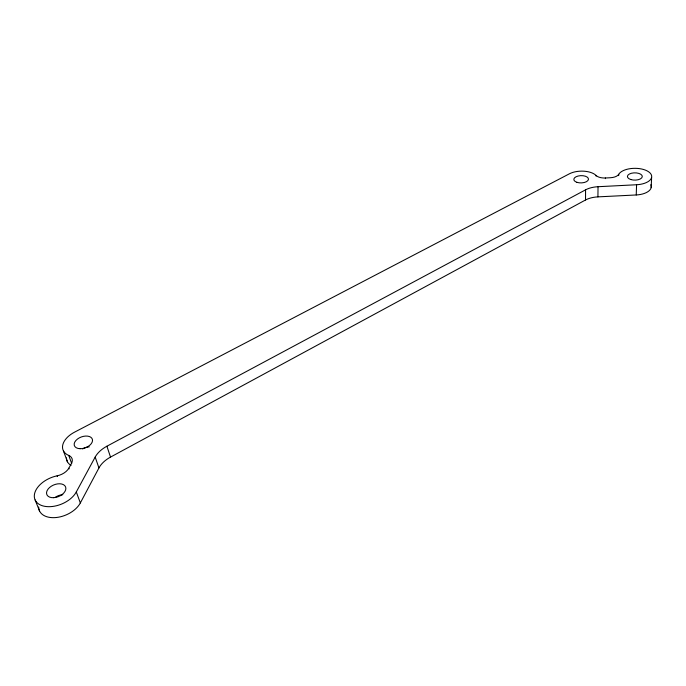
<?xml version="1.0" encoding="UTF-8"?>
<svg xmlns="http://www.w3.org/2000/svg" width="686" height="686" viewBox="0 0 686 686"><rect width="100%" height="100%" fill="white"/><g stroke="black" fill="none" stroke-linecap="round" stroke-linejoin="round"><path stroke-width="1.03" d="M38.673 507.014A22.715 14.269 -22.6 0 0 56.089 517.536A22.715 14.269 -22.6 0 0 80.339 502.941L98.938 467.946A24.859 15.752 -19.8 0 1 110.523 457.09L585.527 199.986L585.57 189.833A19.491 9.861 -0.8 0 1 598.038 186.712L636.582 184.748A16.816 8.232 -0.1 0 0 651.7 176.748A16.816 8.232 -0.1 0 0 637.448 168.413A16.816 8.232 -0.1 0 0 618.729 174.313A9.467 4.631 -0.8 0 1 610.429 177.734L605.395 177.991A9.458 4.631 -0.9 0 1 596.108 175.496A16.567 8.206 -1.5 0 0 569.389 173.807L74.56 432.154A21.6 13.06 -19.9 0 0 68.737 455.427A12.657 7.692 -21.2 0 1 71.37 463.676L68.832 468.204A12.725 7.752 -21.4 0 1 57.135 475.827A22.895 14.209 -22.3 0 0 34.592 493.62A22.895 14.209 -22.3 0 0 50.095 506.671A22.895 14.209 -22.3 0 0 76.3 491.956L95.183 457.065A25.056 15.684 -19.5 0 1 106.896 446.226L585.57 189.833M596.1 176.122L596.108 175.496M585.527 199.986A19.371 9.938 -0.7 0 1 597.918 196.873L598.038 186.712M605.386 178.626L605.395 177.991M618.695 175.582L618.729 174.313M597.918 196.873L636.231 194.961L636.582 184.748M651.177 187.587L651.614 177.4M35.132 499.965L39.514 510.916M57.135 475.827L57.401 476.513M76.3 491.956L80.339 502.941M63.489 450.994L67.442 461.807M68.832 468.204L69.08 468.89M68.737 455.427L71.696 463.565M95.183 457.065L98.938 467.946M106.896 446.226L110.523 457.09M650.791 184.731A16.713 8.301 0 0 1 636.231 194.961M71.027 465.425A21.438 13.12 -20.2 0 1 66.465 457.905M82.594 448.936A9.484 5.805 -20.2 0 1 89.266 446.852M54.94 497.522A10.05 6.311 -22.6 0 1 62.812 494.709M576.969 182.339A7.332 3.636 -1.5 0 0 588.459 179.432A7.332 3.636 -1.5 0 0 578.032 176.045A7.332 3.636 -1.5 0 0 576.969 182.339M630.828 179.552A7.443 3.644 -0.1 0 0 642.285 176.645A7.443 3.644 -0.1 0 0 631.446 173.249A7.443 3.644 -0.1 0 0 630.828 179.552M80.073 448.704A9.553 5.78 -19.9 0 0 92.413 439.426A9.553 5.78 -19.9 0 0 77.518 439.006A9.553 5.78 -19.9 0 0 80.073 448.704M53.559 497.693A10.127 6.285 -22.3 0 0 65.582 486.914A10.127 6.285 -22.3 0 0 49.469 487.6A10.127 6.285 -22.3 0 0 53.559 497.693"/></g></svg>
